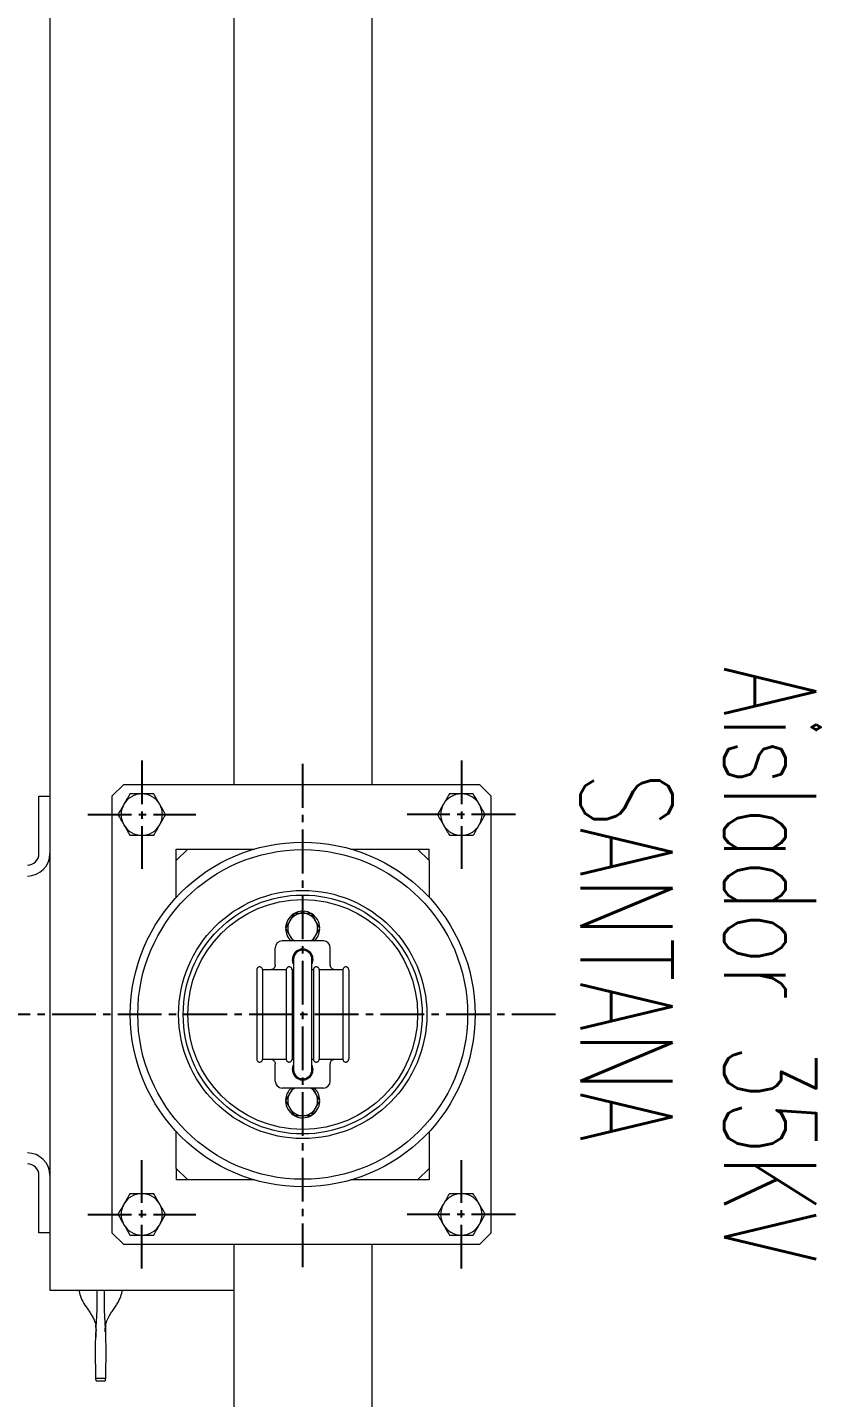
# Model space of a CAD drawing. Header units: millimetres. Extents: x 1587714 to 3094800, y -694377 to -413614.
# Drawn here: x 2046509 to 2046854, y -578184 to -577587 of the extents above; entities that cross this region are included whole.
import ezdxf

# ---------------------------------------------------------------- set-up
doc = ezdxf.new("R2010")
doc.units = ezdxf.units.MM
doc.linetypes.add('CENTER2', pattern=[28.575, 19.05, -3.175, 3.175, -3.175])
for name, color, linetype in [('0_EJES', 1, 'CENTER2'), ('M0_EQUIPOS', 7, 'Continuous'), ('M2_PLBULONES', 2, 'Continuous'), ('M_DIM', 1, 'Continuous')]:
    doc.layers.add(name, color=color, linetype=linetype)
doc.styles.add('STYLE-MSF', font='simplex.shx', dxfattribs={"width": 0.8})

msp = doc.modelspace()

# ---------------------------------------------------------------- linework, layer by layer
at = {"layer": '0_EJES'}
for p, q in [((2046558.7201, -577906.5171), (2046558.7201, -577953.5993)), ((2046628.7201, -578127.0805), (2046628.7201, -577907.0354)), ((2046697.7201, -577906.5171), (2046697.7201, -577953.5993)), ((2046535.179, -577930.0582), (2046582.2613, -577930.0582)), ((2046721.2613, -577930.0582), (2046674.179, -577930.0582)), ((2046738.7427, -578017.058), (2044355.5699, -578017.058)), ((2046558.7201, -578127.5991), (2046558.7201, -578080.5168)), ((2046697.7201, -578127.5991), (2046697.7201, -578080.5168)), ((2046535.179, -578104.058), (2046582.2613, -578104.058)), ((2046721.2613, -578104.058), (2046674.179, -578104.058))]:
    msp.add_line(p, q, dxfattribs=at)
at = {"layer": 'M0_EQUIPOS', "color": 180, "linetype": 'Continuous', "lineweight": 15}
for p, q in [((2046518.7201, -577112.0581), (2046518.7201, -577922.0581)), ((2046513.9601, -577947.0581), (2046513.9601, -577922.0581)), ((2046513.9601, -577922.0581), (2046518.7201, -577922.0581)), ((2046518.7201, -577922.0581), (2046518.7201, -577947.0581)), ((2046518.7201, -577947.0581), (2046518.7201, -578087.058)), ((2046513.9601, -578112.0581), (2046513.9601, -578087.058)), ((2046518.7201, -578087.058), (2046518.7201, -578112.0581)), ((2046518.7201, -578112.0581), (2046513.9601, -578112.0581)), ((2046518.7201, -578112.0581), (2046518.7201, -578137.0577)), ((2046518.7201, -578137.0577), (2046598.7201, -578137.0577))]:
    msp.add_line(p, q, dxfattribs=at)
at = {"layer": 'M0_EQUIPOS', "linetype": 'Continuous', "lineweight": 15}
for p, q in [((2046598.7201, -577532.0582), (2046598.7201, -577917.0579)), ((2046658.7201, -577532.0582), (2046658.7201, -577917.0579)), ((2046550.7201, -577917.0579), (2046545.7201, -577922.0581)), ((2046705.7201, -577917.0579), (2046550.7201, -577917.0579)), ((2046710.7201, -577922.0581), (2046705.7201, -577917.0579)), ((2046545.7201, -577922.0581), (2046545.7201, -578112.0581)), ((2046710.7201, -578112.0581), (2046710.7201, -577922.0581)), ((2046573.7201, -577945.0578), (2046578.7201, -577945.0578)), ((2046573.7201, -577950.0579), (2046573.7201, -577945.0578)), ((2046578.7201, -577945.0578), (2046573.7201, -577950.0579)), ((2046573.7201, -577966.0677), (2046573.7201, -577950.0579)), ((2046578.7201, -577945.0578), (2046607.7201, -577945.0578)), ((2046649.7201, -577945.0578), (2046678.7201, -577945.0578)), ((2046678.7201, -577945.0578), (2046683.7201, -577945.0578)), ((2046683.7201, -577950.0579), (2046678.7201, -577945.0578)), ((2046683.7201, -577950.0579), (2046683.7201, -577945.0578)), ((2046683.7201, -577950.0579), (2046683.7201, -577966.0677)), ((2046573.7201, -578084.0578), (2046573.7201, -578068.0479)), ((2046683.7201, -578068.0479), (2046683.7201, -578084.0578)), ((2046573.7201, -578084.0578), (2046573.7201, -578089.0579)), ((2046573.7201, -578084.0578), (2046578.7201, -578089.0579)), ((2046678.7201, -578089.0579), (2046683.7201, -578084.0578)), ((2046683.7201, -578084.0578), (2046683.7201, -578089.0579)), ((2046578.7201, -578089.0579), (2046573.7201, -578089.0579)), ((2046607.7201, -578089.0579), (2046578.7201, -578089.0579)), ((2046678.7201, -578089.0579), (2046649.7201, -578089.0579)), ((2046683.7201, -578089.0579), (2046678.7201, -578089.0579)), ((2046545.7201, -578112.0581), (2046550.7201, -578117.0577)), ((2046550.7201, -578117.0577), (2046705.7201, -578117.0577)), ((2046598.7201, -578117.0577), (2046598.7201, -578232.058)), ((2046658.7201, -578117.0577), (2046658.7201, -578232.058)), ((2046705.7201, -578117.0577), (2046710.7201, -578112.0581))]:
    msp.add_line(p, q, dxfattribs=at)
at = {"layer": 'M0_EQUIPOS', "color": 20, "linetype": 'Continuous', "lineweight": 15}
for p, q in [((2046637.7201, -577985.0578), (2046619.7201, -577985.0578)), ((2046616.7201, -577995.5811), (2046616.7201, -577988.058)), ((2046640.7201, -577995.5811), (2046640.7201, -577988.058)), ((2046608.7201, -577997.5838), (2046608.7201, -578036.5323)), ((2046621.5701, -577997.5838), (2046611.2201, -577997.5838)), ((2046611.2201, -577997.5838), (2046611.2201, -578036.5323)), ((2046621.5701, -577997.5838), (2046621.5701, -578036.5323)), ((2046624.7201, -577997.5838), (2046624.0701, -577997.5838)), ((2046624.0701, -577997.5838), (2046624.0701, -578036.5323)), ((2046624.7201, -577993.0582), (2046624.7201, -578041.058)), ((2046632.7201, -578041.058), (2046632.7201, -577993.0582)), ((2046633.3701, -577997.5838), (2046632.7201, -577997.5838)), ((2046633.3701, -577997.5838), (2046633.3701, -578036.5323)), ((2046646.2201, -577997.5838), (2046635.8701, -577997.5838)), ((2046635.8701, -577997.5838), (2046635.8701, -578036.5323)), ((2046646.2201, -577997.5838), (2046646.2201, -578036.5323)), ((2046648.7201, -577997.5838), (2046648.7201, -578036.5323)), ((2046611.2201, -578036.5323), (2046621.5701, -578036.5323)), ((2046616.7201, -578046.0581), (2046616.7201, -578038.5346)), ((2046624.0701, -578036.5323), (2046624.7201, -578036.5323)), ((2046632.7201, -578036.5323), (2046633.3701, -578036.5323)), ((2046635.8701, -578036.5323), (2046646.2201, -578036.5323)), ((2046640.7201, -578046.0581), (2046640.7201, -578038.5346)), ((2046637.7201, -578049.0579), (2046619.7201, -578049.0579))]:
    msp.add_line(p, q, dxfattribs=at)
at = {"layer": 'M0_EQUIPOS', "color": 20, "linetype": 'Continuous', "lineweight": 15, "flags": 128}
for points in [[(2046624.7201, -577995.1195), (2046624.4024, -577994.3256), (2046624.2201, -577993.0582)], [(2046624.2201, -578041.058), (2046624.4024, -578039.7901), (2046624.7201, -578038.9962)]]:
    msp.add_lwpolyline(points, dxfattribs=at)
at = {"layer": 'M0_EQUIPOS', "color": 20, "linetype": 'Continuous', "lineweight": 15}
for radius in [75, 71.7409, 54, 52, 50]:
    msp.add_circle((2046628.7201, -578017.058), radius, dxfattribs=at)
at = {"layer": 'M0_EQUIPOS', "color": 180, "linetype": 'Continuous', "lineweight": 15}
for centre, radius, start, end in [((2046508.9601, -577947.058), 9.76, 270, 0), ((2046508.9601, -577947.058), 5, 270, 0), ((2046508.9601, -578087.058), 9.76, 0, 90), ((2046508.9601, -578087.058), 5, 0, 90)]:
    msp.add_arc(centre, radius, start, end, dxfattribs=at)
at = {"layer": 'M0_EQUIPOS', "color": 20, "linetype": 'Continuous', "lineweight": 15}
for centre, radius, start, end in [((2046619.7201, -577988.058), 3, 90, 180), ((2046637.7201, -577988.058), 3, 0, 90), ((2046628.7201, -577993.058), 4.5, 332.7339556, 180), ((2046628.7201, -577993.058), 4, 0, 180), ((2046628.7201, -578041.058), 4.5, 180, 27.2660444), ((2046628.7201, -578041.058), 4, 180, 0), ((2046619.7201, -578046.058), 3, 180, 270), ((2046637.7201, -578046.058), 3, 270, 0)]:
    msp.add_arc(centre, radius, start, end, dxfattribs=at)
for points, knots in [([(2046611.2201, -577997.5838), (2046611.2076, -577997.4503), (2046611.182, -577997.1758), (2046610.9767, -577996.8035), (2046610.6636, -577996.5133), (2046610.27, -577996.3442), (2046609.8436, -577996.3145), (2046609.4315, -577996.4277), (2046609.0799, -577996.6714), (2046608.8296, -577997.0172), (2046608.7293, -577997.3412), (2046608.7221, -577997.5325), (2046608.7201, -577997.5838)], [0, 0, 0, 0, 0.1019846, 0.20963177, 0.31706387, 0.42438398, 0.53161294, 0.63877985, 0.74600107, 0.8532746, 0.96067638, 1, 1, 1, 1]), ([(2046616.7201, -577995.5811), (2046616.698, -577995.8064), (2046616.6536, -577996.257), (2046616.3085, -577996.8577), (2046615.7998, -577997.3103), (2046615.2377, -577997.5495), (2046614.8668, -577997.5741), (2046614.7201, -577997.5838)], [0, 0, 0, 0, 0.2149753, 0.43006803, 0.64491716, 0.85960244, 1, 1, 1, 1]), ([(2046624.0701, -577997.5838), (2046624.0576, -577997.4503), (2046624.032, -577997.1758), (2046623.8267, -577996.8035), (2046623.5136, -577996.5133), (2046623.12, -577996.3442), (2046622.6936, -577996.3145), (2046622.2815, -577996.4277), (2046621.9299, -577996.6714), (2046621.6796, -577997.0172), (2046621.5793, -577997.3412), (2046621.5721, -577997.5325), (2046621.5701, -577997.5838)], [0, 0, 0, 0, 0.10198429, 0.20963144, 0.31706352, 0.42438361, 0.53161256, 0.63877946, 0.74600223, 0.85327462, 0.96067638, 1, 1, 1, 1]), ([(2046635.8701, -577997.5838), (2046635.8576, -577997.4503), (2046635.832, -577997.1758), (2046635.6267, -577996.8035), (2046635.3136, -577996.5133), (2046634.92, -577996.3442), (2046634.4936, -577996.3145), (2046634.0815, -577996.4277), (2046633.7299, -577996.6714), (2046633.4796, -577997.0172), (2046633.3793, -577997.3412), (2046633.3721, -577997.5325), (2046633.3701, -577997.5838)], [0, 0, 0, 0, 0.1019846, 0.20963177, 0.31706387, 0.42438398, 0.53161294, 0.63877985, 0.74600107, 0.8532746, 0.96067638, 1, 1, 1, 1]), ([(2046642.7201, -577997.5838), (2046642.4955, -577997.5616), (2046642.0463, -577997.5171), (2046641.4474, -577997.1726), (2046640.995, -577996.6654), (2046640.7545, -577996.1023), (2046640.7299, -577995.7296), (2046640.7201, -577995.5811)], [0, 0, 0, 0, 0.21437495, 0.42872953, 0.6431899, 0.85789423, 1, 1, 1, 1]), ([(2046648.7201, -577997.5838), (2046648.7076, -577997.4503), (2046648.682, -577997.1758), (2046648.4767, -577996.8035), (2046648.1636, -577996.5133), (2046647.77, -577996.3442), (2046647.3436, -577996.3145), (2046646.9315, -577996.4277), (2046646.5799, -577996.6714), (2046646.3296, -577997.0172), (2046646.2293, -577997.3412), (2046646.2221, -577997.5325), (2046646.2201, -577997.5838)], [0, 0, 0, 0, 0.10198429, 0.20963144, 0.31706352, 0.42438361, 0.53161256, 0.63877946, 0.74600223, 0.85327462, 0.96067638, 1, 1, 1, 1]), ([(2046608.7201, -578036.5323), (2046608.7334, -578036.6702), (2046608.7604, -578036.949), (2046608.9719, -578037.3229), (2046609.2881, -578037.6097), (2046609.6834, -578037.7749), (2046610.11, -578037.8004), (2046610.4697, -578037.697), (2046610.7843, -578037.5032), (2046611.0368, -578037.2278), (2046611.1961, -578036.8722), (2046611.2131, -578036.6321), (2046611.2201, -578036.5323)], [0, 0, 0, 0, 0.10527632, 0.21285121, 0.32026224, 0.42759711, 0.53481301, 0.64197002, 0.70885464, 0.81625498, 0.9236463, 1, 1, 1, 1]), ([(2046614.7201, -578036.5323), (2046614.9448, -578036.5544), (2046615.3941, -578036.5985), (2046615.9928, -578036.9431), (2046616.4454, -578037.4503), (2046616.6857, -578038.0136), (2046616.7103, -578038.3863), (2046616.7201, -578038.5346)], [0, 0, 0, 0, 0.21435709, 0.42871942, 0.64318754, 0.85804051, 1, 1, 1, 1]), ([(2046621.5701, -578036.5323), (2046621.5834, -578036.6702), (2046621.6104, -578036.949), (2046621.8219, -578037.3229), (2046622.1381, -578037.6097), (2046622.5334, -578037.7749), (2046622.96, -578037.8004), (2046623.3197, -578037.697), (2046623.6343, -578037.5032), (2046623.8868, -578037.2278), (2046624.0461, -578036.8722), (2046624.0631, -578036.6321), (2046624.0701, -578036.5323)], [0, 0, 0, 0, 0.10527642, 0.21285141, 0.32026254, 0.42759575, 0.53481365, 0.64197077, 0.70885383, 0.81625556, 0.92364623, 1, 1, 1, 1]), ([(2046633.3701, -578036.5323), (2046633.3834, -578036.6702), (2046633.4104, -578036.949), (2046633.6219, -578037.3229), (2046633.9381, -578037.6097), (2046634.3334, -578037.7749), (2046634.76, -578037.8004), (2046635.1197, -578037.697), (2046635.4343, -578037.5032), (2046635.6868, -578037.2278), (2046635.8461, -578036.8722), (2046635.8631, -578036.6321), (2046635.8701, -578036.5323)], [0, 0, 0, 0, 0.10527632, 0.21285121, 0.32026224, 0.42759711, 0.53481301, 0.64197002, 0.70885464, 0.81625498, 0.9236463, 1, 1, 1, 1]), ([(2046640.7201, -578038.5346), (2046640.7423, -578038.3093), (2046640.7866, -578037.8588), (2046641.1321, -578037.2584), (2046641.6403, -578036.8054), (2046642.2026, -578036.566), (2046642.5735, -578036.5419), (2046642.7201, -578036.5323)], [0, 0, 0, 0, 0.2149857, 0.42995556, 0.64491457, 0.85961244, 1, 1, 1, 1]), ([(2046646.2201, -578036.5323), (2046646.2334, -578036.6702), (2046646.2604, -578036.949), (2046646.4719, -578037.3229), (2046646.7881, -578037.6097), (2046647.1834, -578037.7749), (2046647.61, -578037.8004), (2046647.9697, -578037.697), (2046648.2843, -578037.5032), (2046648.5368, -578037.2278), (2046648.6961, -578036.8722), (2046648.7131, -578036.6321), (2046648.7201, -578036.5323)], [0, 0, 0, 0, 0.10527642, 0.21285141, 0.32026254, 0.42759575, 0.53481365, 0.64197077, 0.70885383, 0.81625556, 0.92364623, 1, 1, 1, 1])]:
    msp.add_open_spline(points, degree=3, knots=knots, dxfattribs=at)
at = {"layer": 'M0_EQUIPOS', "color": 180, "linetype": 'Continuous', "lineweight": 15}
for points, knots in [([(2046531.397, -578137.0577), (2046531.4579, -578137.4281), (2046531.6857, -578138.8129), (2046532.6153, -578141.3478), (2046534.3706, -578144.1945), (2046535.9745, -578146.4374), (2046537.1834, -578148.3606), (2046538.0906, -578150.1527), (2046538.8114, -578152.4525), (2046538.7996, -578154.182), (2046538.7931, -578155.1232)], [0, 0, 0, 0, 0.06170633, 0.2307525, 0.41417462, 0.57053648, 0.65438754, 0.75275283, 0.86545171, 1, 1, 1, 1]), ([(2046538.7673, -578175.3883), (2046538.7284, -578173.5623), (2046538.6509, -578169.9205), (2046538.5841, -578164.3124), (2046538.6407, -578158.3245), (2046538.936, -578152.054), (2046539.2857, -578146.068), (2046539.3868, -578141.2719), (2046539.3558, -578138.4439), (2046539.3406, -578137.0577)], [0, 0, 0, 0, 0.162274094, 0.32364954, 0.481831883, 0.636609935, 0.757886378, 0.881329198, 1, 1, 1, 1]), ([(2046542.299, -578137.0577), (2046542.2836, -578138.4977), (2046542.2524, -578141.4056), (2046542.3663, -578146.3512), (2046542.6988, -578151.9537), (2046542.9832, -578157.917), (2046543.0597, -578163.7754), (2046542.9951, -578169.6631), (2046542.9138, -578173.4756), (2046542.873, -578175.3883)], [0, 0, 0, 0, 0.1231513, 0.24868416, 0.37213625, 0.49587847, 0.66111443, 0.82999072, 1, 1, 1, 1]), ([(2046542.8471, -578155.1232), (2046542.83, -578154.5016), (2046542.798, -578153.3421), (2046543.1422, -578151.3044), (2046543.9637, -578149.1968), (2046545.181, -578147.1793), (2046546.3754, -578145.4408), (2046547.5086, -578143.7959), (2046548.5244, -578142.1402), (2046549.4922, -578140.1176), (2046550.0632, -578138.3918), (2046550.2015, -578137.2717), (2046550.2279, -578137.0577)], [0, 0, 0, 0, 0.08908554, 0.16619194, 0.29607379, 0.41482055, 0.51626053, 0.61843718, 0.71827527, 0.8114668, 0.96397998, 1, 1, 1, 1]), ([(2046538.6428, -578152.2788), (2046538.646, -578152.7749), (2046538.6565, -578154.4424), (2046538.692, -578156.197), (2046538.7169, -578157.4296)], [0, 0, 0, 0, 0.29748252, 1, 1, 1, 1]), ([(2046542.9962, -578152.4343), (2046542.9934, -578152.8789), (2046542.9835, -578154.4299), (2046542.9504, -578156.0621), (2046542.9268, -578157.2265)], [0, 0, 0, 0, 0.28663702, 1, 1, 1, 1]), ([(2046538.7673, -578175.3883), (2046538.7673, -578175.3883), (2046539.0596, -578175.3883), (2046539.7439, -578175.3749), (2046540.8071, -578175.3743), (2046541.8834, -578175.3746), (2046542.5676, -578175.3883), (2046542.873, -578175.3883), (2046542.873, -578175.3883)], [0, 0, 0, 0, 0.00001452, 0.21361704, 0.49999984, 0.77685921, 0.99998548, 1, 1, 1, 1]), ([(2046538.8414, -578176.4664), (2046538.8369, -578176.4619), (2046538.826, -578176.4512), (2046538.7826, -578175.952), (2046538.7703, -578175.5014), (2046538.7673, -578175.3883)], [0, 0, 0, 0, 0.34706428, 0.83615867, 1, 1, 1, 1]), ([(2046538.8417, -578176.5251), (2046539.0237, -578176.5242), (2046540.342, -578176.5179), (2046541.6603, -578176.523), (2046542.7965, -578176.5274)], [0, 0, 0, 0, 0.1380708, 1, 1, 1, 1]), ([(2046542.873, -578175.3883), (2046542.8561, -578175.7521), (2046542.8257, -578176.4025), (2046542.8055, -578176.4694), (2046542.7966, -578176.4988)], [0, 0, 0, 0, 0.55931928, 1, 1, 1, 1])]:
    msp.add_open_spline(points, degree=3, knots=knots, dxfattribs=at)
at = {"layer": 'M2_PLBULONES', "linetype": 'Continuous', "lineweight": 15}
for p, q in [((2046624.9674, -577973.0582), (2046623.091, -577976.3078)), ((2046628.2086, -577973.0582), (2046628.1362, -577972.1388)), ((2046629.2317, -577973.0582), (2046629.304, -577972.1388)), ((2046621.2146, -577979.5579), (2046623.091, -577982.8081)), ((2046636.2257, -577979.5579), (2046634.3493, -577976.3078)), ((2046633.0503, -577985.0578), (2046634.3493, -577982.8081)), ((2046624.39, -578049.0579), (2046623.091, -578051.3081)), ((2046636.2257, -578054.5577), (2046634.3493, -578051.3081)), ((2046621.2146, -578054.5577), (2046623.091, -578057.8079)), ((2046632.4729, -578061.058), (2046634.3493, -578057.8079))]:
    msp.add_line(p, q, dxfattribs=at)
at = {"layer": 'M2_PLBULONES', "linetype": 'Continuous', "lineweight": 15, "flags": 128}
for points in [[(2046628.1362, -577972.1388), (2046626.5398, -577972.4421), (2046625.1419, -577973.0324)], [(2046632.1335, -577972.9447), (2046630.9005, -577972.4421), (2046629.304, -577972.1388)]]:
    msp.add_lwpolyline(points, dxfattribs=at)
at = {"layer": 'M2_PLBULONES', "linetype": 'Continuous', "lineweight": 15}
for centre, radius, start, end in [((2046558.7201, -577930.058), 9, 150, 210), ((2046558.7201, -577930.058), 9, 90, 150), ((2046558.7201, -577930.058), 9, 30, 90), ((2046558.7201, -577930.058), 9, 330, 30), ((2046697.7201, -577930.058), 9, 150, 210), ((2046697.7201, -577930.058), 9, 90, 150), ((2046697.7201, -577930.058), 9, 30, 90), ((2046697.7201, -577930.058), 9, 330, 30), ((2046558.7201, -577930.058), 9, 210, 270), ((2046558.7201, -577930.058), 9, 270, 330), ((2046697.7201, -577930.058), 9, 210, 270), ((2046697.7201, -577930.058), 9, 270, 330), ((2046628.7201, -577979.558), 7.4422, 122.3373133, 177.0277001), ((2046628.7201, -577979.558), 6.5, 90, 150), ((2046628.7201, -577979.558), 6.5, 30, 90), ((2046628.7201, -577979.558), 7.4422, 2.674282, 58.3841732), ((2046628.7201, -577979.558), 7.4422, 182.0736307, 227.6487483), ((2046628.7201, -577979.558), 6.5, 150, 210), ((2046628.7201, -577979.558), 7.4422, 312.3512517, 357.03054), ((2046628.7201, -577979.558), 6.5, 330, 30), ((2046628.7201, -577979.558), 6.5, 210, 237.7957725), ((2046628.7201, -577979.558), 6.5, 302.2042275, 330), ((2046628.7201, -578054.558), 7.4422, 132.3512517, 177.0277001), ((2046628.7201, -578054.558), 6.5, 150, 210), ((2046628.7201, -578054.558), 6.5, 122.2042275, 150), ((2046628.7201, -578054.558), 6.5, 30, 57.7957725), ((2046628.7201, -578054.558), 7.4422, 2.674282, 47.6487483), ((2046628.7201, -578054.558), 6.5, 330, 30), ((2046628.7201, -578054.558), 7.4422, 182.0736307, 237.6649773), ((2046628.7201, -578054.558), 6.5, 210, 270), ((2046628.7201, -578054.558), 7.4422, 243.0281774, 357.03054), ((2046628.7201, -578054.558), 6.5, 270, 330), ((2046558.7201, -578104.058), 9, 150, 210), ((2046558.7201, -578104.058), 9, 90, 150), ((2046558.7201, -578104.058), 9, 30, 90), ((2046558.7201, -578104.058), 9, 330, 30), ((2046697.7201, -578104.058), 9, 150, 210), ((2046697.7201, -578104.058), 9, 90, 150), ((2046697.7201, -578104.058), 9, 30, 90), ((2046697.7201, -578104.058), 9, 330, 30), ((2046558.7201, -578104.058), 9, 210, 270), ((2046558.7201, -578104.058), 9, 270, 330), ((2046697.7201, -578104.058), 9, 210, 270), ((2046697.7201, -578104.058), 9, 270, 330)]:
    msp.add_arc(centre, radius, start, end, dxfattribs=at)
for points, knots in [([(2046550.9259, -577925.558), (2046550.8643, -577925.6647), (2046550.3979, -577926.4724), (2046549.5187, -577927.9954), (2046548.7272, -577929.3663), (2046548.3278, -577930.0579)], [0, 0, 0, 0, 0.07008409, 0.53078933, 1, 1, 1, 1]), ([(2046553.524, -577921.0581), (2046553.102, -577921.7889), (2046552.2503, -577923.2638), (2046551.3701, -577924.7886), (2046550.9259, -577925.558)], [0, 0, 0, 0, 0.4954221, 1, 1, 1, 1]), ([(2046558.7201, -577921.0581), (2046558.3327, -577921.0581), (2046556.5747, -577921.0581), (2046554.8605, -577921.0581), (2046553.524, -577921.0581)], [0, 0, 0, 0, 0.2203644, 1, 1, 1, 1]), ([(2046563.9163, -577921.0581), (2046563.5842, -577921.0581), (2046561.8928, -577921.0581), (2046560.1338, -577921.0581), (2046558.7201, -577921.0581)], [0, 0, 0, 0, 0.19634992, 1, 1, 1, 1]), ([(2046566.5144, -577925.558), (2046566.4528, -577925.4514), (2046565.9864, -577924.6437), (2046565.1072, -577923.1207), (2046564.3157, -577921.7498), (2046563.9163, -577921.0581)], [0, 0, 0, 0, 0.07008268, 0.53078932, 1, 1, 1, 1]), ([(2046569.1124, -577930.0579), (2046568.6905, -577929.327), (2046567.839, -577927.852), (2046566.9586, -577926.3273), (2046566.5144, -577925.558)], [0, 0, 0, 0, 0.49549931, 1, 1, 1, 1]), ([(2046689.9259, -577925.558), (2046689.8643, -577925.6647), (2046689.3979, -577926.4724), (2046688.5187, -577927.9954), (2046687.7272, -577929.3663), (2046687.3278, -577930.0579)], [0, 0, 0, 0, 0.07008374, 0.53078933, 1, 1, 1, 1]), ([(2046692.524, -577921.0581), (2046692.102, -577921.7889), (2046691.2503, -577923.2638), (2046690.3701, -577924.7886), (2046689.9259, -577925.558)], [0, 0, 0, 0, 0.4954221, 1, 1, 1, 1]), ([(2046697.7201, -577921.0581), (2046697.3327, -577921.0581), (2046695.5747, -577921.0581), (2046693.8605, -577921.0581), (2046692.524, -577921.0581)], [0, 0, 0, 0, 0.22036464, 1, 1, 1, 1]), ([(2046702.9163, -577921.0581), (2046702.5842, -577921.0581), (2046700.8928, -577921.0581), (2046699.1338, -577921.0581), (2046697.7201, -577921.0581)], [0, 0, 0, 0, 0.19635205, 1, 1, 1, 1]), ([(2046705.5144, -577925.558), (2046705.4528, -577925.4514), (2046704.9864, -577924.6437), (2046704.1072, -577923.1207), (2046703.3157, -577921.7498), (2046702.9163, -577921.0581)], [0, 0, 0, 0, 0.07008356, 0.53078933, 1, 1, 1, 1]), ([(2046708.1124, -577930.0579), (2046707.6905, -577929.327), (2046706.839, -577927.852), (2046705.9586, -577926.3273), (2046705.5144, -577925.558)], [0, 0, 0, 0, 0.49549931, 1, 1, 1, 1]), ([(2046548.3278, -577930.0579), (2046548.7498, -577930.7889), (2046549.6013, -577932.2639), (2046550.4817, -577933.7886), (2046550.9259, -577934.5579)], [0, 0, 0, 0, 0.49549931, 1, 1, 1, 1]), ([(2046566.5144, -577934.5579), (2046566.5759, -577934.4512), (2046567.0424, -577933.6435), (2046567.9216, -577932.1205), (2046568.7131, -577930.7496), (2046569.1124, -577930.0579)], [0, 0, 0, 0, 0.07008409, 0.53078933, 1, 1, 1, 1]), ([(2046687.3278, -577930.0579), (2046687.7498, -577930.7889), (2046688.6013, -577932.2639), (2046689.4817, -577933.7886), (2046689.9259, -577934.5579)], [0, 0, 0, 0, 0.49549931, 1, 1, 1, 1]), ([(2046705.5144, -577934.5579), (2046705.5759, -577934.4512), (2046706.0424, -577933.6435), (2046706.9216, -577932.1205), (2046707.7131, -577930.7496), (2046708.1124, -577930.0579)], [0, 0, 0, 0, 0.07008356, 0.53078933, 1, 1, 1, 1]), ([(2046550.9259, -577934.5579), (2046550.9875, -577934.6645), (2046551.4539, -577935.4722), (2046552.3331, -577936.9952), (2046553.1246, -577938.3661), (2046553.524, -577939.0578)], [0, 0, 0, 0, 0.07008268, 0.53078932, 1, 1, 1, 1]), ([(2046563.9163, -577939.0578), (2046564.3382, -577938.327), (2046565.1899, -577936.8521), (2046566.0702, -577935.3273), (2046566.5144, -577934.5579)], [0, 0, 0, 0, 0.4954221, 1, 1, 1, 1]), ([(2046689.9259, -577934.5579), (2046689.9875, -577934.6645), (2046690.4539, -577935.4722), (2046691.3331, -577936.9952), (2046692.1246, -577938.3661), (2046692.524, -577939.0578)], [0, 0, 0, 0, 0.07008374, 0.53078933, 1, 1, 1, 1]), ([(2046702.9163, -577939.0578), (2046703.3382, -577938.327), (2046704.19, -577936.8521), (2046705.0702, -577935.3273), (2046705.5144, -577934.5579)], [0, 0, 0, 0, 0.4954221, 1, 1, 1, 1]), ([(2046553.524, -577939.0578), (2046554.8605, -577939.0578), (2046556.5747, -577939.0578), (2046558.3327, -577939.0578), (2046558.7201, -577939.0578)], [0, 0, 0, 0, 0.7796356, 1, 1, 1, 1]), ([(2046558.7201, -577939.0578), (2046560.1338, -577939.0578), (2046561.8928, -577939.0578), (2046563.5842, -577939.0578), (2046563.9163, -577939.0578)], [0, 0, 0, 0, 0.80365008, 1, 1, 1, 1]), ([(2046692.524, -577939.0578), (2046693.8605, -577939.0578), (2046695.5747, -577939.0578), (2046697.3327, -577939.0578), (2046697.7201, -577939.0578)], [0, 0, 0, 0, 0.77963536, 1, 1, 1, 1]), ([(2046697.7201, -577939.0578), (2046699.1338, -577939.0578), (2046700.8928, -577939.0578), (2046702.5842, -577939.0578), (2046702.9163, -577939.0578)], [0, 0, 0, 0, 0.80364795, 1, 1, 1, 1]), ([(2046628.7201, -577973.0582), (2046628.413, -577973.0582), (2046627.143, -577973.0582), (2046625.9056, -577973.0582), (2046624.9674, -577973.0582)], [0, 0, 0, 0, 0.24184871, 1, 1, 1, 1]), ([(2046632.4729, -577973.0582), (2046632.1995, -577973.0582), (2046630.9772, -577973.0582), (2046629.7065, -577973.0582), (2046628.7201, -577973.0582)], [0, 0, 0, 0, 0.22371674, 1, 1, 1, 1]), ([(2046634.3493, -577976.3078), (2046634.3048, -577976.2309), (2046633.6706, -577975.1338), (2046633.05, -577974.0583), (2046632.4729, -577973.0582)], [0, 0, 0, 0, 0.070156013, 1, 1, 1, 1]), ([(2046623.091, -577976.3078), (2046623.0465, -577976.3849), (2046622.4132, -577977.4827), (2046621.7921, -577978.5581), (2046621.2146, -577979.5579)], [0, 0, 0, 0, 0.070257106, 1, 1, 1, 1]), ([(2046634.3493, -577982.8081), (2046634.3938, -577982.7309), (2046635.027, -577981.6332), (2046635.6482, -577980.5578), (2046636.2257, -577979.5579)], [0, 0, 0, 0, 0.07025613, 1, 1, 1, 1]), ([(2046623.091, -577982.8081), (2046623.1355, -577982.885), (2046623.5744, -577983.6444), (2046624.004, -577984.3888), (2046624.39, -577985.0578)], [0, 0, 0, 0, 0.10138174, 1, 1, 1, 1]), ([(2046623.091, -578051.3081), (2046623.0465, -578051.3851), (2046622.4123, -578052.4821), (2046621.7917, -578053.5577), (2046621.2146, -578054.5577)], [0, 0, 0, 0, 0.070156081, 1, 1, 1, 1]), ([(2046634.3493, -578051.3081), (2046634.3048, -578051.231), (2046633.8665, -578050.4711), (2046633.4366, -578049.7267), (2046633.0503, -578049.0579)], [0, 0, 0, 0, 0.10152282, 1, 1, 1, 1]), ([(2046623.091, -578057.8079), (2046623.1355, -578057.885), (2046623.7687, -578058.9828), (2046624.3899, -578060.0582), (2046624.9674, -578061.058)], [0, 0, 0, 0, 0.07025704, 1, 1, 1, 1]), ([(2046634.3493, -578057.8079), (2046634.3938, -578057.7309), (2046635.028, -578056.6337), (2046635.6486, -578055.558), (2046636.2257, -578054.5577)], [0, 0, 0, 0, 0.07014758, 1, 1, 1, 1]), ([(2046624.9674, -578061.058), (2046625.9056, -578061.058), (2046627.143, -578061.058), (2046628.413, -578061.058), (2046628.7201, -578061.058)], [0, 0, 0, 0, 0.75815129, 1, 1, 1, 1]), ([(2046628.7201, -578061.058), (2046629.7065, -578061.058), (2046630.9772, -578061.058), (2046632.1995, -578061.058), (2046632.4729, -578061.058)], [0, 0, 0, 0, 0.77628326, 1, 1, 1, 1]), ([(2046550.9259, -578099.5578), (2046550.8643, -578099.6645), (2046550.3979, -578100.4722), (2046549.5187, -578101.9952), (2046548.7272, -578103.366), (2046548.3278, -578104.0577)], [0, 0, 0, 0, 0.07008409, 0.53078933, 1, 1, 1, 1]), ([(2046553.524, -578095.0579), (2046553.1021, -578095.7888), (2046552.2506, -578097.2639), (2046551.3701, -578098.7886), (2046550.9259, -578099.5578)], [0, 0, 0, 0, 0.49549931, 1, 1, 1, 1]), ([(2046558.7201, -578095.0579), (2046558.3327, -578095.0579), (2046556.5747, -578095.0579), (2046554.8605, -578095.0579), (2046553.524, -578095.0579)], [0, 0, 0, 0, 0.2203644, 1, 1, 1, 1]), ([(2046563.9163, -578095.0579), (2046563.5842, -578095.0579), (2046561.8928, -578095.0579), (2046560.1338, -578095.0579), (2046558.7201, -578095.0579)], [0, 0, 0, 0, 0.19634992, 1, 1, 1, 1]), ([(2046566.5144, -578099.5578), (2046566.4528, -578099.4512), (2046565.9864, -578098.6434), (2046565.1072, -578097.1205), (2046564.3157, -578095.7496), (2046563.9163, -578095.0579)], [0, 0, 0, 0, 0.07008268, 0.53078932, 1, 1, 1, 1]), ([(2046569.1124, -578104.0577), (2046568.6905, -578103.327), (2046567.8388, -578101.8521), (2046566.9585, -578100.3272), (2046566.5144, -578099.5578)], [0, 0, 0, 0, 0.4954221, 1, 1, 1, 1]), ([(2046689.9259, -578099.5578), (2046689.8643, -578099.6645), (2046689.3979, -578100.4722), (2046688.5187, -578101.9952), (2046687.7272, -578103.366), (2046687.3278, -578104.0577)], [0, 0, 0, 0, 0.07008374, 0.53078933, 1, 1, 1, 1]), ([(2046692.524, -578095.0579), (2046692.1021, -578095.7888), (2046691.2506, -578097.2639), (2046690.3701, -578098.7886), (2046689.9259, -578099.5578)], [0, 0, 0, 0, 0.49549931, 1, 1, 1, 1]), ([(2046697.7201, -578095.0579), (2046697.3327, -578095.0579), (2046695.5747, -578095.0579), (2046693.8605, -578095.0579), (2046692.524, -578095.0579)], [0, 0, 0, 0, 0.22036464, 1, 1, 1, 1]), ([(2046702.9163, -578095.0579), (2046702.5842, -578095.0579), (2046700.8928, -578095.0579), (2046699.1338, -578095.0579), (2046697.7201, -578095.0579)], [0, 0, 0, 0, 0.19635205, 1, 1, 1, 1]), ([(2046705.5144, -578099.5578), (2046705.4528, -578099.4512), (2046704.9864, -578098.6435), (2046704.1072, -578097.1204), (2046703.3157, -578095.7496), (2046702.9163, -578095.0579)], [0, 0, 0, 0, 0.07008356, 0.53078933, 1, 1, 1, 1]), ([(2046708.1124, -578104.0577), (2046707.6905, -578103.327), (2046706.8388, -578101.8521), (2046705.9585, -578100.3272), (2046705.5144, -578099.5578)], [0, 0, 0, 0, 0.4954221, 1, 1, 1, 1]), ([(2046548.3278, -578104.0577), (2046548.7498, -578104.7886), (2046549.6014, -578106.2638), (2046550.4817, -578107.7887), (2046550.9259, -578108.5581)], [0, 0, 0, 0, 0.49546063, 1, 1, 1, 1]), ([(2046566.5144, -578108.5581), (2046566.5759, -578108.4515), (2046567.0424, -578107.6438), (2046567.9217, -578106.1207), (2046568.7131, -578104.7496), (2046569.1124, -578104.0577)], [0, 0, 0, 0, 0.070078742, 0.530748835, 1, 1, 1, 1]), ([(2046687.3278, -578104.0577), (2046687.7498, -578104.7886), (2046688.6014, -578106.2638), (2046689.4817, -578107.7887), (2046689.9259, -578108.5581)], [0, 0, 0, 0, 0.49546063, 1, 1, 1, 1]), ([(2046705.5144, -578108.5581), (2046705.5759, -578108.4515), (2046706.0424, -578107.6438), (2046706.9217, -578106.1207), (2046707.7131, -578104.7496), (2046708.1124, -578104.0577)], [0, 0, 0, 0, 0.07007821, 0.53074883, 1, 1, 1, 1]), ([(2046550.9259, -578108.5581), (2046550.9875, -578108.6648), (2046551.4539, -578109.4725), (2046552.3331, -578110.9955), (2046553.1246, -578112.3663), (2046553.524, -578113.058)], [0, 0, 0, 0, 0.07008268, 0.53078932, 1, 1, 1, 1]), ([(2046563.9163, -578113.058), (2046564.3382, -578112.3271), (2046565.1897, -578110.852), (2046566.0702, -578109.3273), (2046566.5144, -578108.5581)], [0, 0, 0, 0, 0.49549931, 1, 1, 1, 1]), ([(2046689.9259, -578108.5581), (2046689.9875, -578108.6648), (2046690.4539, -578109.4725), (2046691.3331, -578110.9955), (2046692.1246, -578112.3663), (2046692.524, -578113.058)], [0, 0, 0, 0, 0.07008374, 0.53078933, 1, 1, 1, 1]), ([(2046702.9163, -578113.058), (2046703.3382, -578112.3271), (2046704.1897, -578110.852), (2046705.0702, -578109.3273), (2046705.5144, -578108.5581)], [0, 0, 0, 0, 0.49549931, 1, 1, 1, 1]), ([(2046553.524, -578113.058), (2046554.8605, -578113.058), (2046556.5747, -578113.058), (2046558.3327, -578113.058), (2046558.7201, -578113.058)], [0, 0, 0, 0, 0.7796356, 1, 1, 1, 1]), ([(2046558.7201, -578113.058), (2046560.1338, -578113.058), (2046561.8928, -578113.058), (2046563.5842, -578113.058), (2046563.9163, -578113.058)], [0, 0, 0, 0, 0.80365008, 1, 1, 1, 1]), ([(2046692.524, -578113.058), (2046693.8605, -578113.058), (2046695.5747, -578113.058), (2046697.3327, -578113.058), (2046697.7201, -578113.058)], [0, 0, 0, 0, 0.77963536, 1, 1, 1, 1]), ([(2046697.7201, -578113.058), (2046699.1338, -578113.058), (2046700.8928, -578113.058), (2046702.5842, -578113.058), (2046702.9163, -578113.058)], [0, 0, 0, 0, 0.80364795, 1, 1, 1, 1])]:
    msp.add_open_spline(points, degree=3, knots=knots, dxfattribs=at)

# ---------------------------------------------------------------- texts
at = {"layer": 'M_DIM', "color": 7, "style": 'STYLE-MSF', "width": 0.7}
for s, p in [('Aislador 35KV', (2046812.0941, -577865.6145)), ('SANTANA', (2046749.624, -577911.6056))]:
    msp.add_text(s, height=40, rotation=270, dxfattribs=at).set_placement(p)

doc.saveas('drawing.dxf')
